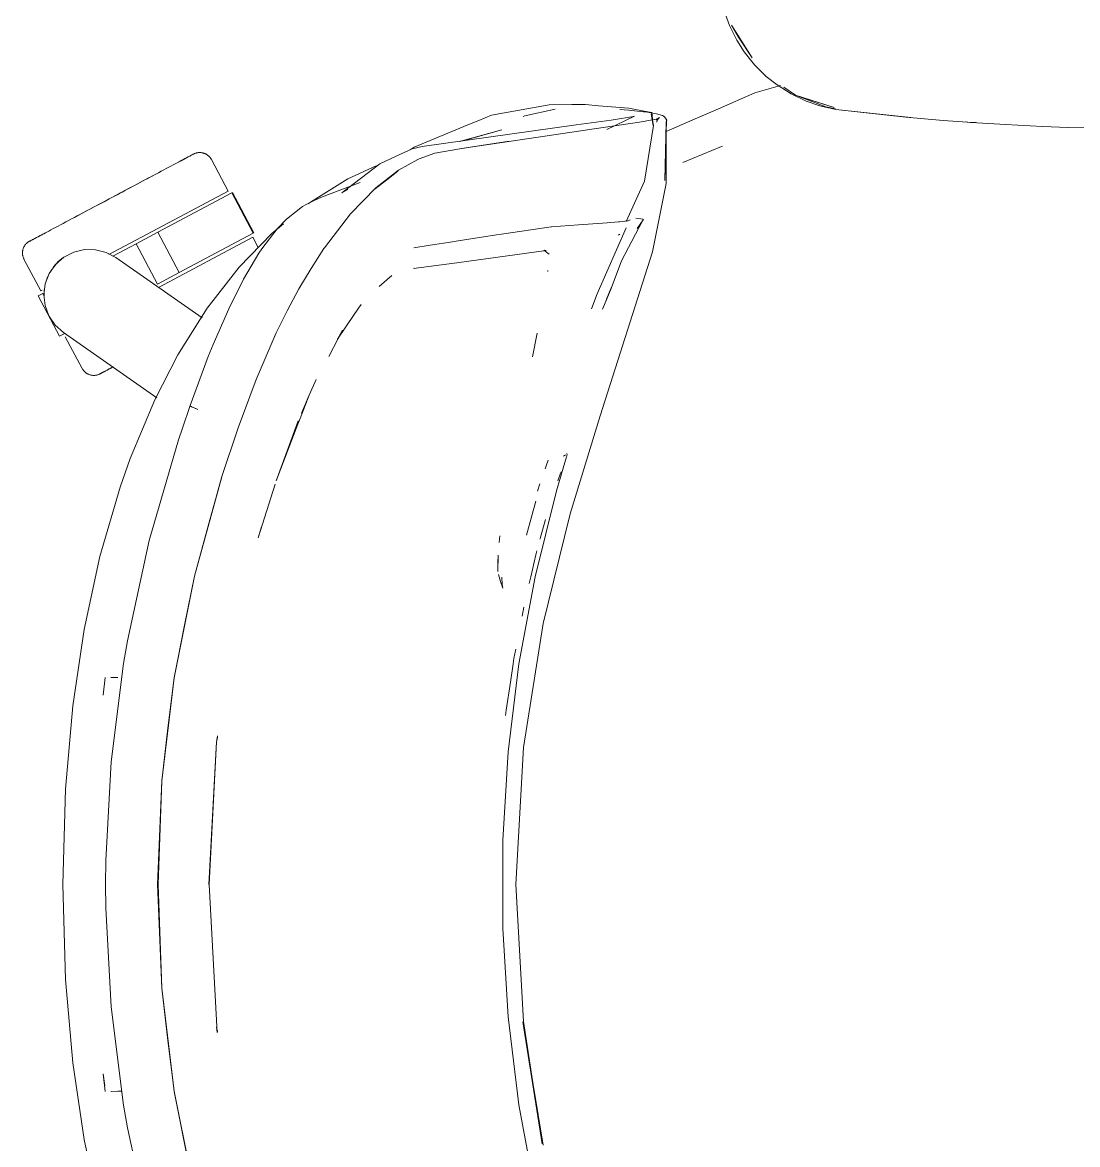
# Model space of a CAD drawing. Header units: millimetres. Extents: x 155927 to 326028, y -36033 to 97293.
# Drawn here: x 202395.8 to 202719, y 11371.7 to 11715.5 of the extents above; entities that cross this region are included whole.
import ezdxf

# ---------------------------------------------------------------- set-up
doc = ezdxf.new("R2010")
doc.units = ezdxf.units.MM
doc.header["$MEASUREMENT"] = 0
doc.layers.add('G-IMPT', color=8, linetype='CONTINUOUS', lineweight=9)
doc.layers.add('I-FURN', color=8, linetype='CONTINUOUS', lineweight=9)

msp = doc.modelspace()

# ---------------------------------------------------------------- linework, layer by layer
at = {"layer": 'G-IMPT'}
for p, q in [((202612.36, 11714.52), (202610.65, 11719.3)), ((202612.36, 11714.52), (202614.6, 11710.01)), ((202613.01, 11714.62), (202615.17, 11710.94)), ((202613.01, 11714.62), (202619.33, 11704.67)), ((202615.17, 11710.94), (202619.33, 11704.67)), ((202614.6, 11710.01), (202616.87, 11706.47)), ((202620.06, 11702.49), (202616.87, 11706.47)), ((202620.06, 11702.49), (202623.66, 11698.94)), ((202623.66, 11698.94), (202626.97, 11696.32)), ((202620.14, 11693.88), (202609.01, 11689.02)), ((202620.14, 11693.88), (202627.96, 11696.13)), ((202631.3, 11693.59), (202626.97, 11696.32)), ((202632.62, 11693.2), (202629.04, 11695.62)), ((202631.3, 11693.59), (202635.88, 11691.4)), ((202557.15, 11690.29), (202539.45, 11687.05)), ((202557.15, 11690.29), (202564.12, 11690.31)), ((202568.28, 11690.32), (202564.12, 11690.31)), ((202572.24, 11689.97), (202568.28, 11690.32)), ((202572.24, 11689.97), (202581.57, 11689.17)), ((202641.84, 11689.59), (202632.62, 11693.2)), ((202632.62, 11693.2), (202635.33, 11692.29)), ((202632.62, 11693.2), (202644.47, 11689.38)), ((202635.33, 11692.29), (202644.47, 11689.38)), ((202635.88, 11691.4), (202640.01, 11689.95)), ((202644.97, 11688.8), (202640.01, 11689.95)), ((202539.45, 11687.05), (202535.59, 11685.46)), ((202549.71, 11686.83), (202549.13, 11686.68)), ((202559.01, 11688.88), (202549.71, 11686.83)), ((202574.84, 11682.73), (202583.27, 11686.73)), ((202582.41, 11686.59), (202577.39, 11685.76)), ((202581.4, 11688.65), (202578.81, 11688.86)), ((202581.4, 11688.65), (202586.08, 11688.13)), ((202581.57, 11689.17), (202582.04, 11689.13)), ((202586.29, 11688.32), (202582.04, 11689.13)), ((202583.27, 11686.73), (202582.41, 11686.59)), ((202586.7, 11688.06), (202586.08, 11688.13)), ((202586.29, 11688.32), (202588.61, 11687.87)), ((202586.7, 11688.06), (202589.98, 11687.52)), ((202588.37, 11687.46), (202589, 11683.92)), ((202588.37, 11687.46), (202589.06, 11683.88)), ((202589, 11683.92), (202588.61, 11687.87)), ((202589.98, 11687.52), (202591.84, 11686.97)), ((202592.38, 11686.65), (202591.84, 11686.97)), ((202592.38, 11686.65), (202592.75, 11686.16)), ((202609.01, 11689.02), (202601.18, 11685.6)), ((202644.89, 11689.01), (202641.84, 11689.59)), ((202644.97, 11688.8), (202667.93, 11686.34)), ((202644.97, 11688.8), (202647.79, 11688.46)), ((202644.97, 11688.8), (202666.41, 11686.44)), ((202667.93, 11686.34), (202647.79, 11688.46)), ((202515.78, 11677.27), (202532.23, 11684.07)), ((202565.43, 11684.1), (202518.21, 11677.43)), ((202532.23, 11684.07), (202535.59, 11685.46)), ((202545.52, 11679.16), (202576.39, 11683.71)), ((202565.43, 11684.1), (202576.09, 11685.54)), ((202577.39, 11685.76), (202576.09, 11685.54)), ((202576.39, 11683.71), (202584.24, 11684.83)), ((202590.51, 11685.93), (202584.24, 11684.83)), ((202586.34, 11666.84), (202589.06, 11683.88)), ((202589.89, 11685.77), (202590.99, 11686.32)), ((202589.89, 11685.77), (202590.51, 11685.93)), ((202590.16, 11685.39), (202590.09, 11684.89)), ((202590.16, 11685.39), (202590.49, 11685.93)), ((202590.49, 11685.93), (202590.99, 11686.32)), ((202592.53, 11667.02), (202593.12, 11685.47)), ((202592.53, 11667.02), (202593.02, 11685)), ((202593.15, 11685.58), (202592.75, 11686.16)), ((202593.15, 11685.58), (202592.96, 11684.72)), ((202592.96, 11684.72), (202592.98, 11684.83)), ((202592.97, 11666.13), (202593.02, 11685)), ((202593.02, 11685), (202592.98, 11684.83)), ((202601.18, 11685.6), (202593.01, 11682.03)), ((202593.12, 11685.47), (202593.02, 11685)), ((202666.41, 11686.44), (202677.8, 11685.46)), ((202688.09, 11684.73), (202677.8, 11685.46)), ((202686.05, 11684.87), (202684.63, 11685)), ((202686.05, 11684.87), (202687.95, 11684.78)), ((202688.09, 11684.73), (202696.96, 11684.17)), ((202708.27, 11683.63), (202696.96, 11684.17)), ((202708.27, 11683.63), (202716.15, 11683.33)), ((202728.46, 11683.04), (202716.15, 11683.33)), ((202542.63, 11682.56), (202529.68, 11679.05)), ((202542.63, 11682.56), (202530.74, 11679.2)), ((202511.85, 11675.22), (202515.22, 11676.78)), ((202514.61, 11676.5), (202515.78, 11677.27)), ((202518.21, 11677.43), (202515.22, 11676.78)), ((202522.08, 11675.47), (202529.75, 11676.77)), ((202544.91, 11679.06), (202529.75, 11676.77)), ((202545.52, 11679.16), (202530.33, 11676.83)), ((202544.91, 11679.06), (202530.33, 11676.83)), ((202598.12, 11672.57), (202609.97, 11677.49)), ((202610.24, 11677.6), (202609.97, 11677.49)), ((202505.28, 11672.15), (202511.85, 11675.22)), ((202511.03, 11670.21), (202516.87, 11673.5)), ((202517.29, 11673.71), (202516.87, 11673.5)), ((202517.29, 11673.71), (202522.08, 11675.47)), ((202493.63, 11663.24), (202505.28, 11672.15)), ((202495.52, 11667.53), (202504.14, 11671.51)), ((202510.81, 11669.89), (202503.86, 11664.49)), ((202504.06, 11664.79), (202511.03, 11670.21)), ((202510.81, 11669.89), (202507.43, 11667.3)), ((202484.07, 11660.4), (202495.52, 11667.53)), ((202499.28, 11666.47), (202487.38, 11661.96)), ((202503.86, 11664.49), (202507.43, 11667.3)), ((202586.34, 11666.84), (202580.76, 11654.54)), ((202588.78, 11645.18), (202592.97, 11666.13)), ((202493.63, 11663.24), (202495.47, 11664.29)), ((202504.06, 11664.79), (202496.33, 11656.89)), ((202481.58, 11659.1), (202476.71, 11655.23)), ((202482.71, 11659.71), (202481.58, 11659.1)), ((202482.71, 11659.71), (202485.15, 11660.89)), ((202484.07, 11660.4), (202483.3, 11659.9)), ((202485.15, 11660.89), (202487.38, 11661.96)), ((202496.33, 11656.89), (202488.31, 11646.46)), ((202473.82, 11652.21), (202469.1, 11646.08)), ((202475.82, 11653.79), (202472.15, 11650.79)), ((202473.82, 11652.21), (202476.71, 11655.23)), ((202557.76, 11652.85), (202542.54, 11650.64)), ((202557.76, 11652.85), (202557.84, 11652.86)), ((202557.84, 11652.86), (202566.08, 11653.48)), ((202574.93, 11654.11), (202566.08, 11653.48)), ((202571.8, 11632.36), (202580.73, 11652.51)), ((202574.93, 11654.11), (202578.33, 11654.37)), ((202578.71, 11654.41), (202578.33, 11654.37)), ((202578.71, 11654.41), (202581.17, 11654.69)), ((202579.35, 11642.46), (202584.63, 11652.57)), ((202581.17, 11654.69), (202581.23, 11654.72)), ((202582, 11654.99), (202581.23, 11654.72)), ((202583.74, 11655.47), (202585.27, 11655.3)), ((202585.98, 11655.03), (202584.14, 11652.32)), ((202585.98, 11655.03), (202584.63, 11652.57)), ((202585.27, 11655.3), (202585.95, 11655.16)), ((202585.95, 11655.16), (202585.98, 11655.03)), ((202585.98, 11655.03), (202586.02, 11654.86)), ((202472.15, 11650.79), (202462.19, 11640.5)), ((202540.99, 11650.4), (202529.22, 11648.53)), ((202542.54, 11650.64), (202540.99, 11650.4)), ((202578.35, 11650.35), (202578.78, 11650.62)), ((202469.1, 11646.08), (202468.24, 11644.79)), ((202484.26, 11640.1), (202488.14, 11646.2)), ((202488.31, 11646.46), (202488.14, 11646.2)), ((202520.72, 11647.21), (202515.65, 11646.46)), ((202520.72, 11647.21), (202527.56, 11648.27)), ((202527.56, 11648.27), (202529.22, 11648.53)), ((202528.91, 11641.85), (202556.24, 11645.59)), ((202557.1, 11644.47), (202555.54, 11645.72)), ((202555.75, 11645.68), (202555.98, 11645.64)), ((202556.24, 11645.59), (202555.98, 11645.64)), ((202463.5, 11636.79), (202468.24, 11644.79)), ((202528.91, 11641.85), (202515.56, 11640.07)), ((202572.79, 11594.94), (202588.78, 11645.18)), ((202579.35, 11642.46), (202576.1, 11633.99)), ((202452.38, 11627.89), (202462.19, 11640.5)), ((202484.26, 11640.1), (202480.49, 11633.87)), ((202515.56, 11640.07), (202516.03, 11640.22)), ((202556.75, 11639.52), (202556.7, 11639.18)), ((202458.98, 11627.74), (202463.5, 11636.79)), ((202458.98, 11627.74), (202463.2, 11636.19)), ((202459.2, 11628.18), (202463.5, 11636.79)), ((202463.5, 11636.79), (202463.2, 11636.19)), ((202505.06, 11634.57), (202508.97, 11637.91)), ((202476.92, 11627.08), (202480.49, 11633.87)), ((202570.06, 11627.77), (202571.8, 11632.36)), ((202574.08, 11629.09), (202576.1, 11634.2)), ((202576.1, 11633.99), (202574.08, 11629.09)), ((202576.1, 11634.2), (202574.7, 11630.66)), ((202459.2, 11628.18), (202458.98, 11627.74)), ((202498.78, 11627.94), (202499.54, 11629.04)), ((202574.08, 11629.09), (202573.52, 11627.68)), ((202452.38, 11627.89), (202443.41, 11613.6)), ((202458.98, 11627.74), (202454.21, 11616.78)), ((202476.92, 11627.08), (202473.53, 11620.36)), ((202495.29, 11622.81), (202498.78, 11627.94)), ((202489.65, 11613.14), (202493.84, 11621.25)), ((202492.34, 11618.47), (202494.9, 11622.23)), ((202492.34, 11618.47), (202493.84, 11621.25)), ((202494.9, 11622.23), (202495.29, 11622.81)), ((202467.36, 11606.13), (202473.53, 11620.36)), ((202552.07, 11613.05), (202553.48, 11620.3)), ((202454.21, 11616.78), (202452.73, 11613.1)), ((202443.41, 11613.6), (202436.32, 11599.82)), ((202452.73, 11613.1), (202447.15, 11598.14)), ((202467.36, 11606.13), (202461.9, 11591.25)), ((202485.78, 11606.1), (202483.59, 11601.25)), ((202483.59, 11601.25), (202480.86, 11594.17)), ((202483.59, 11601.25), (202481.28, 11595.81)), ((202428.8, 11581.85), (202436.32, 11599.82)), ((202447.19, 11598.14), (202444.79, 11591.21)), ((202447.15, 11598.14), (202447.19, 11598.01)), ((202447.19, 11598.01), (202447.19, 11598.14)), ((202447.19, 11598.01), (202447.59, 11597.74)), ((202447.19, 11598.01), (202447.2, 11597.96)), ((202447.59, 11597.74), (202447.2, 11597.96)), ((202448.42, 11597.36), (202447.59, 11597.74)), ((202447.78, 11597.63), (202447.59, 11597.74)), ((202448.42, 11597.36), (202447.78, 11597.63)), ((202448.42, 11597.36), (202449.48, 11596.93)), ((202448.42, 11597.36), (202448.88, 11597.16)), ((202449.48, 11596.93), (202448.88, 11597.16)), ((202480.2, 11592.44), (202480.86, 11594.17)), ((202572.79, 11594.94), (202563.61, 11564.96)), ((202443.59, 11587.6), (202444.79, 11591.21)), ((202456.89, 11576.33), (202461.9, 11591.25)), ((202473.49, 11575), (202480.31, 11593.4)), ((202473.49, 11575), (202480.2, 11592.44)), ((202434.65, 11556.77), (202443.59, 11587.6)), ((202562.56, 11583.37), (202562.65, 11583.14)), ((202425.73, 11573.12), (202428.8, 11581.85)), ((202556.25, 11579.67), (202556.86, 11581.32)), ((202559.38, 11571.92), (202562.45, 11582.34)), ((202561.55, 11582.6), (202562.17, 11582.98)), ((202561.55, 11582.6), (202561.77, 11582.74)), ((202562.52, 11582.61), (202562.45, 11582.34)), ((202562.59, 11582.91), (202562.52, 11582.61)), ((202562.65, 11583.14), (202562.59, 11582.91)), ((202556.25, 11579.67), (202555.88, 11578.66)), ((202560.54, 11577.11), (202559.79, 11575.01)), ((202560.54, 11577.11), (202560.78, 11577.77)), ((202425.73, 11573.12), (202419.55, 11551.87)), ((202448.5, 11545.84), (202456.89, 11576.33)), ((202448.5, 11545.84), (202456.93, 11576.25)), ((202453.16, 11563.08), (202456.93, 11576.25)), ((202467.96, 11557.52), (202473.21, 11574.01)), ((202553.54, 11571.9), (202554.26, 11574.12)), ((202552.83, 11545.6), (202559.38, 11571.92)), ((202553.09, 11568.81), (202550.16, 11558.35)), ((202453.16, 11563.08), (202448.5, 11545.84)), ((202555.29, 11531.28), (202563.61, 11564.96)), ((202555.8, 11562.49), (202556, 11563.18)), ((202467.96, 11557.52), (202469.03, 11560.96)), ((202554.68, 11558.49), (202555.8, 11562.49)), ((202434.65, 11556.77), (202427.98, 11525.98)), ((202541.8, 11556.1), (202542.02, 11558.19)), ((202554.36, 11557.35), (202554.32, 11557.17)), ((202554.68, 11558.49), (202554.36, 11557.35)), ((202553.06, 11552.33), (202553.4, 11553.63)), ((202419.55, 11551.87), (202414.74, 11529.51)), ((202541.4, 11547.25), (202541.49, 11552.3)), ((202541.4, 11547.25), (202541.41, 11550.03)), ((202541.49, 11552.3), (202541.41, 11550.03)), ((202553.06, 11552.33), (202551.51, 11545.58)), ((202448.5, 11545.84), (202442.33, 11514.71)), ((202448.5, 11545.84), (202442.33, 11514.79)), ((202448.5, 11545.84), (202445.43, 11530.81)), ((202542.26, 11544.14), (202541.65, 11546.29)), ((202542.73, 11543.24), (202542.69, 11545.54)), ((202542.69, 11545.52), (202542.69, 11545.54)), ((202552.83, 11545.6), (202547.9, 11518.93)), ((202551.05, 11543.61), (202551.51, 11545.58)), ((202542.94, 11542.19), (202542.26, 11544.14)), ((202542.73, 11543.24), (202542.94, 11542.19)), ((202548.85, 11533.56), (202549.39, 11536.37)), ((202414.74, 11529.51), (202411.25, 11506.09)), ((202442.33, 11514.71), (202445.43, 11530.81)), ((202555.29, 11531.28), (202549.3, 11493.36)), ((202426.8, 11519.06), (202427.98, 11525.98)), ((202546.93, 11523.46), (202546.37, 11520.55)), ((202422.98, 11488.89), (202426.8, 11519.06)), ((202547.9, 11518.93), (202544.6, 11492.01)), ((202545.27, 11513.3), (202546.13, 11518.92)), ((202546.13, 11518.92), (202546.37, 11520.55)), ((202421.15, 11514.79), (202420.5, 11509.38)), ((202425, 11514.75), (202422.91, 11514.82)), ((202422.91, 11514.82), (202423.02, 11514.82)), ((202438.51, 11483.19), (202442.33, 11514.79)), ((202438.55, 11483.15), (202442.33, 11514.71)), ((202442.33, 11514.71), (202440.39, 11499.23)), ((202545.27, 11513.3), (202543.98, 11504.78)), ((202411.25, 11506.09), (202408.98, 11480.52)), ((202543.98, 11504.78), (202543.8, 11503.12)), ((202438.55, 11483.15), (202440.39, 11499.23)), ((202452.95, 11451.38), (202455.27, 11495.11)), ((202453, 11451.38), (202455.27, 11495.11)), ((202455.27, 11495.11), (202455.53, 11496.88)), ((202455.27, 11495.11), (202455.51, 11496.41)), ((202455.55, 11496.66), (202455.51, 11496.41)), ((202542.95, 11464.94), (202544.6, 11492.01)), ((202549.3, 11493.36), (202546.94, 11451.38)), ((202421.37, 11458.69), (202422.98, 11488.89)), ((202408.98, 11480.52), (202408.14, 11451.38)), ((202438.51, 11483.19), (202437.18, 11451.38)), ((202438.55, 11483.15), (202437.4, 11451.38)), ((202437.87, 11468.26), (202438.55, 11483.15)), ((202437.87, 11468.26), (202437.4, 11451.38)), ((202542.95, 11464.94), (202542.95, 11437.82)), ((202421.37, 11458.69), (202421.27, 11451.38)), ((202408.14, 11451.38), (202408.98, 11422.24)), ((202421.37, 11444.07), (202421.27, 11451.38)), ((202437.18, 11451.38), (202438.51, 11419.56)), ((202438.55, 11419.6), (202437.4, 11451.38)), ((202437.87, 11434.49), (202437.4, 11451.38)), ((202453, 11451.38), (202455.5, 11406.04)), ((202549.3, 11409.39), (202546.94, 11451.38)), ((202421.37, 11444.07), (202422.98, 11413.86)), ((202542.95, 11437.82), (202544.6, 11410.75)), ((202438.55, 11419.6), (202437.87, 11434.49)), ((202408.98, 11422.24), (202411.25, 11396.67)), ((202438.51, 11419.56), (202442.33, 11387.97)), ((202440.39, 11403.52), (202438.55, 11419.6)), ((202438.55, 11419.6), (202442.33, 11388.05)), ((202422.98, 11413.86), (202426.8, 11383.69)), ((202547.9, 11383.83), (202544.6, 11410.75)), ((202555.29, 11371.48), (202549.03, 11409.22)), ((202549.03, 11409.22), (202555.03, 11371.85)), ((202549.3, 11409.39), (202555.03, 11371.85)), ((202455.5, 11406.04), (202455.27, 11407.65)), ((202455.27, 11407.65), (202455.51, 11406.35)), ((202455.55, 11406.1), (202455.51, 11406.35)), ((202440.39, 11403.52), (202442.33, 11388.05)), ((202411.25, 11396.67), (202414.74, 11373.25)), ((202421.15, 11387.96), (202420.5, 11393.38)), ((202421.07, 11389.61), (202420.5, 11393.38)), ((202422.91, 11387.93), (202425, 11388.01)), ((202422.91, 11387.93), (202423.02, 11387.93)), ((202426.25, 11388.05), (202425, 11388.01)), ((202442.33, 11388.05), (202445.43, 11371.94)), ((202442.33, 11388.05), (202448.55, 11356.8)), ((202448.55, 11356.8), (202442.33, 11387.97)), ((202426.8, 11383.69), (202427.98, 11376.77)), ((202552.83, 11357.16), (202547.9, 11383.83)), ((202427.98, 11376.77), (202434.65, 11345.98)), ((202419.55, 11350.88), (202414.74, 11373.25)), ((202448.5, 11356.92), (202445.43, 11371.94))]:
    msp.add_line(p, q, dxfattribs=at)
at = {"layer": 'I-FURN'}
for p, q in [((202443.83, 11672.82), (202443.25, 11672.51)), ((202443.52, 11672.65), (202444.09, 11672.95)), ((202444.38, 11673.11), (202443.83, 11672.82)), ((202444.09, 11672.95), (202444.62, 11673.24)), ((202444.9, 11673.38), (202444.38, 11673.11)), ((202444.62, 11673.24), (202445.13, 11673.5)), ((202445.38, 11673.64), (202444.9, 11673.38)), ((202445.13, 11673.5), (202445.59, 11673.75)), ((202445.83, 11673.88), (202445.38, 11673.64)), ((202445.59, 11673.75), (202446.02, 11673.98)), ((202446.24, 11674.1), (202445.83, 11673.88)), ((202446.02, 11673.98), (202446.41, 11674.19)), ((202446.61, 11674.29), (202446.24, 11674.1)), ((202446.41, 11674.19), (202446.77, 11674.38)), ((202446.95, 11674.47), (202446.61, 11674.29)), ((202446.77, 11674.38), (202447.09, 11674.55)), ((202447.24, 11674.63), (202446.95, 11674.47)), ((202447.09, 11674.55), (202447.37, 11674.7)), ((202447.5, 11674.77), (202447.24, 11674.63)), ((202447.37, 11674.7), (202447.61, 11674.82)), ((202447.72, 11674.88), (202447.5, 11674.77)), ((202447.61, 11674.82), (202447.81, 11674.93)), ((202447.9, 11674.98), (202447.72, 11674.88)), ((202447.81, 11674.93), (202447.97, 11675.02)), ((202448.04, 11675.06), (202447.9, 11674.98)), ((202447.97, 11675.02), (202448.09, 11675.08)), ((202448.14, 11675.11), (202448.04, 11675.06)), ((202448.09, 11675.08), (202448.17, 11675.13)), ((202448.2, 11675.14), (202448.14, 11675.11)), ((202448.17, 11675.13), (202448.22, 11675.15)), ((202448.22, 11675.15), (202448.2, 11675.14)), ((202448.22, 11675.15), (202448.37, 11675.22)), ((202448.22, 11675.15), (202448.22, 11675.15)), ((202448.37, 11675.22), (202448.51, 11675.29)), ((202448.51, 11675.29), (202448.66, 11675.35)), ((202448.66, 11675.35), (202448.81, 11675.41)), ((202448.81, 11675.41), (202448.97, 11675.46)), ((202448.97, 11675.46), (202449.12, 11675.5)), ((202449.12, 11675.5), (202449.28, 11675.54)), ((202449.28, 11675.54), (202449.44, 11675.57)), ((202449.44, 11675.57), (202449.6, 11675.59)), ((202449.6, 11675.59), (202449.76, 11675.61)), ((202449.76, 11675.61), (202449.92, 11675.62)), ((202449.92, 11675.62), (202450.08, 11675.62)), ((202450.08, 11675.62), (202450.24, 11675.62)), ((202450.24, 11675.62), (202450.4, 11675.61)), ((202450.4, 11675.61), (202450.56, 11675.6)), ((202450.56, 11675.6), (202450.72, 11675.58)), ((202450.72, 11675.58), (202450.88, 11675.55)), ((202450.88, 11675.55), (202451.04, 11675.52)), ((202451.04, 11675.52), (202451.19, 11675.48)), ((202451.19, 11675.48), (202451.35, 11675.43)), ((202451.35, 11675.43), (202451.5, 11675.38)), ((202451.5, 11675.38), (202451.65, 11675.32)), ((202451.65, 11675.32), (202451.8, 11675.25)), ((202451.8, 11675.25), (202451.94, 11675.18)), ((202451.94, 11675.18), (202452.09, 11675.11)), ((202452.09, 11675.11), (202452.23, 11675.03)), ((202452.23, 11675.03), (202452.36, 11674.94)), ((202452.36, 11674.94), (202452.49, 11674.85)), ((202452.49, 11674.85), (202452.62, 11674.75)), ((202452.62, 11674.75), (202452.75, 11674.65)), ((202452.75, 11674.65), (202452.87, 11674.54)), ((202452.87, 11674.54), (202452.98, 11674.43)), ((202452.98, 11674.43), (202453.09, 11674.31)), ((202453.09, 11674.31), (202453.2, 11674.19)), ((202453.2, 11674.19), (202453.3, 11674.06)), ((202453.3, 11674.06), (202453.4, 11673.93)), ((202453.4, 11673.93), (202453.49, 11673.8)), ((202453.49, 11673.8), (202453.57, 11673.66)), ((202453.57, 11673.66), (202453.65, 11673.52)), ((202453.65, 11673.52), (202453.67, 11673.48)), ((202458.82, 11663.8), (202453.67, 11673.48)), ((202437.5, 11669.45), (202436.67, 11669.01)), ((202438.31, 11669.88), (202437.5, 11669.45)), ((202439.1, 11670.3), (202438.31, 11669.88)), ((202439.86, 11670.71), (202439.1, 11670.3)), ((202440.6, 11671.1), (202439.86, 11670.71)), ((202441.31, 11671.47), (202440.6, 11671.1)), ((202441.98, 11671.83), (202441.31, 11671.47)), ((202442.63, 11672.18), (202441.98, 11671.83)), ((202443.25, 11672.51), (202442.63, 11672.18)), ((202431.25, 11666.13), (202430.29, 11665.62)), ((202430.73, 11665.85), (202431.69, 11666.36)), ((202432.19, 11666.63), (202431.25, 11666.13)), ((202431.69, 11666.36), (202432.62, 11666.86)), ((202433.12, 11667.12), (202432.19, 11666.63)), ((202432.62, 11666.86), (202433.55, 11667.35)), ((202434.04, 11667.61), (202433.12, 11667.12)), ((202433.55, 11667.35), (202434.45, 11667.83)), ((202434.93, 11668.09), (202434.04, 11667.61)), ((202434.45, 11667.83), (202435.34, 11668.3)), ((202435.81, 11668.55), (202434.93, 11668.09)), ((202435.34, 11668.3), (202436.21, 11668.76)), ((202436.67, 11669.01), (202435.81, 11668.55)), ((202436.21, 11668.76), (202437.05, 11669.21)), ((202458.82, 11663.8), (202422.22, 11644.34)), ((202424.36, 11662.46), (202423.36, 11661.93)), ((202423.82, 11662.18), (202424.82, 11662.71)), ((202425.36, 11663), (202424.36, 11662.46)), ((202424.82, 11662.71), (202425.82, 11663.24)), ((202426.36, 11663.53), (202425.36, 11663)), ((202425.82, 11663.24), (202426.82, 11663.77)), ((202427.36, 11664.06), (202426.36, 11663.53)), ((202426.82, 11663.77), (202427.81, 11664.3)), ((202428.34, 11664.58), (202427.36, 11664.06)), ((202427.81, 11664.3), (202428.8, 11664.82)), ((202429.32, 11665.1), (202428.34, 11664.58)), ((202428.8, 11664.82), (202429.77, 11665.34)), ((202430.29, 11665.62), (202429.32, 11665.1)), ((202429.77, 11665.34), (202430.73, 11665.85)), ((202437.24, 11651.19), (202459.95, 11663.26)), ((202459.95, 11663.26), (202466.52, 11650.9)), ((202466.69, 11650.99), (202460.12, 11663.35)), ((202418.36, 11659.27), (202417.37, 11658.75)), ((202417.82, 11658.99), (202418.81, 11659.51)), ((202419.35, 11659.8), (202418.36, 11659.27)), ((202418.81, 11659.51), (202419.81, 11660.04)), ((202420.35, 11660.33), (202419.35, 11659.8)), ((202419.81, 11660.04), (202420.81, 11660.57)), ((202421.35, 11660.86), (202420.35, 11660.33)), ((202420.81, 11660.57), (202421.81, 11661.11)), ((202422.35, 11661.4), (202421.35, 11660.86)), ((202421.81, 11661.11), (202422.81, 11661.64)), ((202423.36, 11661.93), (202422.35, 11661.4)), ((202422.81, 11661.64), (202423.82, 11662.18)), ((202411.72, 11655.74), (202410.83, 11655.27)), ((202412.62, 11656.22), (202411.72, 11655.74)), ((202412.13, 11655.96), (202413.05, 11656.45)), ((202413.55, 11656.71), (202412.62, 11656.22)), ((202413.05, 11656.45), (202413.98, 11656.94)), ((202414.48, 11657.21), (202413.55, 11656.71)), ((202413.98, 11656.94), (202414.92, 11657.44)), ((202415.44, 11657.72), (202414.48, 11657.21)), ((202414.92, 11657.44), (202415.88, 11657.95)), ((202416.4, 11658.23), (202415.44, 11657.72)), ((202415.88, 11657.95), (202416.85, 11658.47)), ((202417.37, 11658.75), (202416.4, 11658.23)), ((202416.85, 11658.47), (202417.82, 11658.99)), ((202405.24, 11652.3), (202404.55, 11651.93)), ((202405.96, 11652.68), (202405.24, 11652.3)), ((202406.71, 11653.08), (202405.96, 11652.68)), ((202407.49, 11653.49), (202406.71, 11653.08)), ((202408.29, 11653.92), (202407.49, 11653.49)), ((202409.12, 11654.36), (202408.29, 11653.92)), ((202409.96, 11654.81), (202409.12, 11654.36)), ((202410.83, 11655.27), (202409.96, 11654.81)), ((202398.27, 11648.59), (202398.45, 11648.69)), ((202398.56, 11648.75), (202398.36, 11648.64)), ((202398.45, 11648.69), (202398.67, 11648.8)), ((202398.8, 11648.87), (202398.56, 11648.75)), ((202398.67, 11648.8), (202398.93, 11648.94)), ((202399.08, 11649.02), (202398.8, 11648.87)), ((202398.93, 11648.94), (202399.22, 11649.1)), ((202399.4, 11649.19), (202399.08, 11649.02)), ((202399.22, 11649.1), (202399.56, 11649.28)), ((202399.76, 11649.38), (202399.4, 11649.19)), ((202399.56, 11649.28), (202399.93, 11649.47)), ((202400.15, 11649.59), (202399.76, 11649.38)), ((202399.93, 11649.47), (202400.34, 11649.69)), ((202400.58, 11649.82), (202400.15, 11649.59)), ((202400.34, 11649.69), (202400.79, 11649.93)), ((202401.04, 11650.07), (202400.58, 11649.82)), ((202400.79, 11649.93), (202401.27, 11650.19)), ((202401.54, 11650.33), (202401.04, 11650.07)), ((202401.27, 11650.19), (202401.79, 11650.46)), ((202402.08, 11650.62), (202401.54, 11650.33)), ((202401.79, 11650.46), (202402.34, 11650.75)), ((202402.65, 11650.92), (202402.08, 11650.62)), ((202402.34, 11650.75), (202402.92, 11651.06)), ((202403.25, 11651.24), (202402.65, 11650.92)), ((202403.88, 11651.58), (202403.25, 11651.24)), ((202404.55, 11651.93), (202403.88, 11651.58)), ((202430.6, 11647.66), (202437.24, 11651.19)), ((202437.24, 11651.19), (202443.81, 11638.83)), ((202466.33, 11649.67), (202437.64, 11634.41)), ((202466.52, 11650.9), (202443.81, 11638.83)), ((202468.01, 11646.52), (202466.33, 11649.67)), ((202395.82, 11645.15), (202395.83, 11645.31)), ((202395.83, 11645.31), (202395.86, 11645.47)), ((202395.86, 11645.47), (202395.88, 11645.63)), ((202395.88, 11645.63), (202395.92, 11645.79)), ((202395.92, 11645.79), (202395.96, 11645.94)), ((202395.96, 11645.94), (202396, 11646.1)), ((202396, 11646.1), (202396.06, 11646.25)), ((202396.06, 11646.25), (202396.11, 11646.4)), ((202396.11, 11646.4), (202396.18, 11646.55)), ((202396.18, 11646.55), (202396.25, 11646.69)), ((202396.25, 11646.69), (202396.32, 11646.83)), ((202396.32, 11646.83), (202396.41, 11646.97)), ((202396.41, 11646.97), (202396.49, 11647.11)), ((202396.49, 11647.11), (202396.59, 11647.24)), ((202396.59, 11647.24), (202396.68, 11647.37)), ((202396.68, 11647.37), (202396.79, 11647.49)), ((202396.79, 11647.49), (202396.89, 11647.61)), ((202396.89, 11647.61), (202397.01, 11647.73)), ((202397.01, 11647.73), (202397.12, 11647.84)), ((202397.12, 11647.84), (202397.24, 11647.95)), ((202397.24, 11647.95), (202397.37, 11648.05)), ((202397.37, 11648.05), (202397.5, 11648.14)), ((202397.5, 11648.14), (202397.63, 11648.23)), ((202397.63, 11648.23), (202397.77, 11648.32)), ((202397.77, 11648.32), (202397.91, 11648.4)), ((202397.91, 11648.4), (202397.95, 11648.42)), ((202398, 11648.45), (202397.95, 11648.42)), ((202397.95, 11648.42), (202397.97, 11648.43)), ((202397.95, 11648.42), (202397.95, 11648.42)), ((202397.97, 11648.43), (202398.03, 11648.46)), ((202398.08, 11648.49), (202398, 11648.45)), ((202398.03, 11648.46), (202398.13, 11648.52)), ((202398.2, 11648.55), (202398.08, 11648.49)), ((202398.13, 11648.52), (202398.27, 11648.59)), ((202398.36, 11648.64), (202398.2, 11648.55)), ((202411.5, 11645.1), (202414.78, 11645.88)), ((202414.78, 11645.88), (202418.16, 11645.86)), ((202418.16, 11645.86), (202421.43, 11645.03)), ((202423.54, 11643.91), (202430.6, 11647.66)), ((202430.6, 11647.66), (202437.17, 11635.3)), ((202395.81, 11644.99), (202395.82, 11645.15)), ((202395.81, 11644.83), (202395.81, 11644.99)), ((202395.81, 11644.67), (202395.81, 11644.83)), ((202395.83, 11644.5), (202395.81, 11644.67)), ((202395.84, 11644.34), (202395.83, 11644.5)), ((202395.87, 11644.18), (202395.84, 11644.34)), ((202395.9, 11644.03), (202395.87, 11644.18)), ((202395.93, 11643.87), (202395.9, 11644.03)), ((202395.98, 11643.71), (202395.93, 11643.87)), ((202396.02, 11643.56), (202395.98, 11643.71)), ((202396.08, 11643.41), (202396.02, 11643.56)), ((202396.14, 11643.26), (202396.08, 11643.41)), ((202396.21, 11643.11), (202396.14, 11643.26)), ((202396.28, 11642.97), (202396.21, 11643.11)), ((202396.28, 11642.97), (202401.43, 11633.28)), ((202406.8, 11642.19), (202404.51, 11639.41)), ((202405.97, 11641.33), (202408.51, 11643.55)), ((202408.22, 11643.35), (202406.8, 11642.19)), ((202408.51, 11643.55), (202411.5, 11645.1)), ((202421.43, 11645.03), (202424.4, 11643.44)), ((202424.4, 11643.44), (202450.83, 11624.94)), ((202402.81, 11635.42), (202404.03, 11638.57)), ((202404.03, 11638.57), (202405.97, 11641.33)), ((202443.81, 11638.83), (202437.17, 11635.3)), ((202402.38, 11632.07), (202402.81, 11635.42)), ((202400.62, 11631.72), (202402.01, 11632.46)), ((202400.62, 11631.72), (202407.19, 11619.36)), ((202401.81, 11633.48), (202401.43, 11633.28)), ((202402.01, 11632.46), (202401.93, 11632.42)), ((202402.42, 11631.71), (202402.01, 11632.46)), ((202402.77, 11628.72), (202402.38, 11632.07)), ((202403.94, 11625.56), (202402.77, 11628.72)), ((202405.84, 11622.77), (202403.94, 11625.56)), ((202408.35, 11620.52), (202405.84, 11622.77)), ((202408.59, 11620.1), (202407.19, 11619.36)), ((202436.94, 11600.5), (202408.35, 11620.52)), ((202408.5, 11620.05), (202408.59, 11620.1)), ((202408.94, 11619.16), (202414.09, 11609.47)), ((202414.11, 11609.43), (202414.09, 11609.47)), ((202414.19, 11609.29), (202414.11, 11609.43)), ((202414.28, 11609.16), (202414.19, 11609.29)), ((202414.37, 11609.02), (202414.28, 11609.16)), ((202414.47, 11608.89), (202414.37, 11609.02)), ((202414.57, 11608.77), (202414.47, 11608.89)), ((202414.67, 11608.65), (202414.57, 11608.77)), ((202414.78, 11608.53), (202414.67, 11608.65)), ((202414.9, 11608.42), (202414.78, 11608.53)), ((202415.02, 11608.31), (202414.9, 11608.42)), ((202415.14, 11608.21), (202415.02, 11608.31)), ((202415.27, 11608.11), (202415.14, 11608.21)), ((202415.4, 11608.02), (202415.27, 11608.11)), ((202415.54, 11607.93), (202415.4, 11608.02)), ((202415.68, 11607.85), (202415.54, 11607.93)), ((202415.82, 11607.77), (202415.68, 11607.85)), ((202415.97, 11607.7), (202415.82, 11607.77)), ((202416.11, 11607.64), (202415.97, 11607.7)), ((202416.26, 11607.58), (202416.11, 11607.64)), ((202416.42, 11607.53), (202416.26, 11607.58)), ((202416.57, 11607.48), (202416.42, 11607.53)), ((202416.73, 11607.44), (202416.57, 11607.48)), ((202416.88, 11607.41), (202416.73, 11607.44)), ((202418.64, 11607.46), (202418.49, 11607.42)), ((202418.8, 11607.5), (202418.64, 11607.46)), ((202418.95, 11607.55), (202418.8, 11607.5)), ((202419.1, 11607.6), (202418.95, 11607.55)), ((202419.25, 11607.66), (202419.1, 11607.6)), ((202419.4, 11607.73), (202419.25, 11607.66)), ((202419.54, 11607.8), (202419.4, 11607.73)), ((202419.55, 11607.81), (202419.54, 11607.8)), ((202419.54, 11607.8), (202419.56, 11607.81)), ((202419.59, 11607.83), (202419.55, 11607.81)), ((202419.56, 11607.81), (202419.62, 11607.85)), ((202419.67, 11607.87), (202419.59, 11607.83)), ((202419.62, 11607.85), (202419.72, 11607.9)), ((202419.79, 11607.94), (202419.67, 11607.87)), ((202419.72, 11607.9), (202419.86, 11607.97)), ((202419.96, 11608.02), (202419.79, 11607.94)), ((202419.86, 11607.97), (202420.04, 11608.07)), ((202420.16, 11608.13), (202419.96, 11608.02)), ((202420.04, 11608.07), (202420.26, 11608.19)), ((202420.4, 11608.26), (202420.16, 11608.13)), ((202420.26, 11608.19), (202420.52, 11608.32)), ((202420.68, 11608.41), (202420.4, 11608.26)), ((202420.52, 11608.32), (202420.82, 11608.48)), ((202421, 11608.58), (202420.68, 11608.41)), ((202420.82, 11608.48), (202421.15, 11608.66)), ((202421.35, 11608.77), (202421, 11608.58)), ((202421.15, 11608.66), (202421.53, 11608.86)), ((202421.74, 11608.97), (202421.35, 11608.77)), ((202421.53, 11608.86), (202421.94, 11609.08)), ((202422.17, 11609.2), (202421.74, 11608.97)), ((202421.94, 11609.08), (202422.38, 11609.31)), ((202422.64, 11609.45), (202422.17, 11609.2)), ((202422.38, 11609.31), (202422.87, 11609.57)), ((202423.14, 11609.72), (202422.64, 11609.45)), ((202422.87, 11609.57), (202423.38, 11609.85)), ((202423.68, 11610), (202423.14, 11609.72)), ((202417.04, 11607.38), (202416.88, 11607.41)), ((202417.2, 11607.36), (202417.04, 11607.38)), ((202417.36, 11607.34), (202417.2, 11607.36)), ((202417.52, 11607.33), (202417.36, 11607.34)), ((202417.69, 11607.33), (202417.52, 11607.33)), ((202417.85, 11607.34), (202417.69, 11607.33)), ((202418.01, 11607.35), (202417.85, 11607.34)), ((202418.17, 11607.37), (202418.01, 11607.35)), ((202418.33, 11607.39), (202418.17, 11607.37)), ((202418.49, 11607.42), (202418.33, 11607.39))]:
    msp.add_line(p, q, dxfattribs=at)
for points in [[(202405.35, 11640.61), (202405.68, 11641.04), (202406.02, 11641.46), (202406.45, 11641.85)], [(202402.42, 11631.71), (202402.41, 11631.94), (202402.41, 11632.47), (202402.45, 11633.14), (202402.48, 11633.52)]]:
    msp.add_open_spline(points, degree=3, dxfattribs=at)
msp.add_open_spline([(202403.01, 11636.12), (202403.16, 11636.59), (202403.38, 11637.22), (202403.68, 11637.85), (202403.75, 11638.01)], degree=3, knots=[-0.6, -0.6, -0.6, -0.6, -0.5, -0.4680239, -0.4680239, -0.4680239, -0.4680239], dxfattribs=at)

doc.saveas('drawing.dxf')
